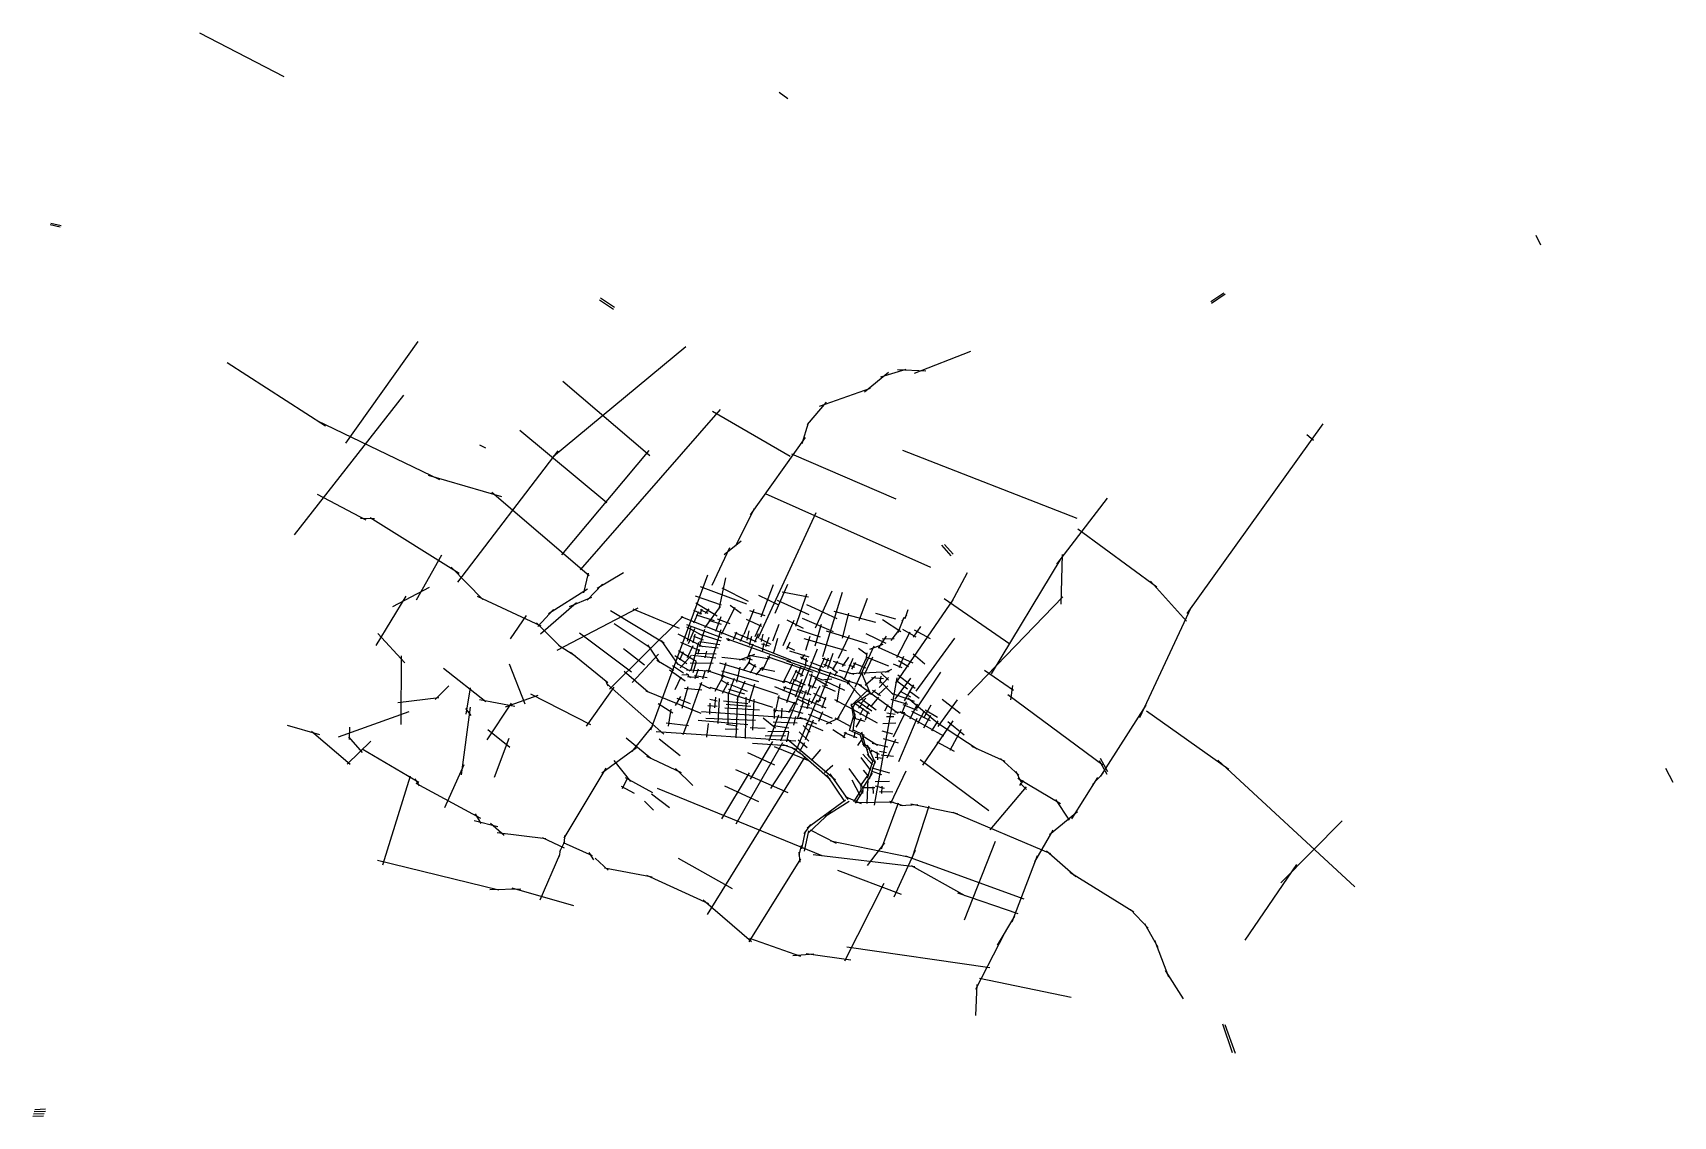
# Model space of a CAD drawing. Header units: inches. Extents: x 3127 to 14551, y -445 to 7097.
import ezdxf

# ---------------------------------------------------------------- set-up
doc = ezdxf.new("R2010")
doc.units = ezdxf.units.IN
doc.header["$MEASUREMENT"] = 0

msp = doc.modelspace()

# ---------------------------------------------------------------- linework, layer by layer
for points in [[(4288.73240978354, 7097.17285068972), (4875.01715478384, 6793.08963038805)], [(8386.28658965313, 6638.49226151673), (8323.95101439291, 6682.53497226895)], [(3246.61449276366, 5761.82495100643), (3317.11535267242, 5746.70093126907)], [(3324.34332720273, 5753.19719554424), (3252.84949744389, 5768.58927004585)], [(13629.8175450628, 5619.15652333932), (13596.8012972929, 5686.20761034764)], [(11422.2607606527, 5285.88447449296), (11332.3558003035, 5224.87017060896)], [(11336.5469791339, 5215.55980646923), (11430.187821594, 5280.53920354494)], [(7072.68097605267, 5237.4510929192), (7171.05289687299, 5173.04664456086)], [(7178.6949799125, 5183.99353493178), (7080.73605441385, 5249.08230395276)], [(5307.04879551529, 4239.54216116349), (5811.37864816541, 4949.30893052203)], [(6752.52154083512, 4151.00352727069), (7675.16138444751, 4913.9734897777)], [(4479.74972723256, 4801.46845722438), (5166.39558978533, 4361.4400422637)], [(9266.3747095062, 4727.11852308509), (9659.10088089301, 4879.87230557895)], [(8919.83770934038, 4598.59996591086), (9086.29656547832, 4733.92242952489)], [(9033.3324448689, 4702.17081491456), (9210.38399117289, 4756.60216888216)], [(9149.09692775656, 4752.82225500978), (9345.82082344242, 4744.50635228626)], [(4949.02307472509, 3601.83102769064), (5709.76405215784, 4573.80352396067)], [(6817.34101913939, 4671.86255563458), (7423.4677816637, 4153.51220044202)], [(8605.67434723408, 4497.01545291331), (8959.93925846874, 4622.79170155183)], [(6941.08056157787, 3358.64888487845), (7916.58928321395, 4474.94446660803)], [(7860.2632734713, 4462.63355795009), (8402.40135166687, 4149.58470851993)], [(8521.86087180406, 4371.42438117506), (8654.85528766661, 4526.49914993496)], [(5104.57350683687, 4398.71438504193), (5958.9315161492, 3987.0980486371)], [(8484.006297546, 4238.58123904111), (8528.66421982562, 4382.56158075522)], [(11167.4029229475, 3053.62728759556), (12113.6686879176, 4375.30653933318)], [(6239.0315734026, 4228.17559460164), (6279.53739651376, 4207.45861387984)], [(6518.29591051259, 4330.92765298438), (7123.84679698062, 3828.46685889996)], [(8126.22276887251, 3741.92393511364), (8507.39900182671, 4280.36580470067)], [(12045.605381294, 4259.3593660778), (12000.405215253, 4297.41627315931)], [(6086.27058533978, 3271.77131083224), (6784.67937607385, 4187.87334944545)], [(6812.39282522412, 3463.59987806591), (7419.94876235744, 4189.45321831363)], [(8409.95096754361, 4166.17456102606), (9138.28441609521, 3853.26053472218)], [(9183.65860012703, 4192.80878766543), (10397.2135059355, 3719.1950713726)], [(5879.31045591627, 4017.91399484895), (6391.52990430608, 3868.96338219227)], [(5108.361643379, 3886.06788817478), (5447.34099031906, 3706.81285808252)], [(6323.40332479766, 3899.40728419201), (7000.88540388172, 3318.12654439174)], [(8227.4337560042, 3890.22066585274), (9377.90257177723, 3377.43022788191)], [(8023.02387742014, 3524.99413960705), (8153.53515430741, 3787.86076620524)], [(10258.6691666288, 3397.79763792919), (10611.3262061948, 3858.70273783136)], [(5409.47623541896, 3717.62222027353), (5505.94116796282, 3716.72143582223)], [(5475.46501404772, 3723.57677175245), (6097.34431084385, 3336.36603366044)], [(8178.0139723504, 2882.60082229735), (8582.20073364006, 3758.04943669279)], [(7941.13199818152, 3464.9443699336), (8059.1568515212, 3559.6523912444)], [(10404.2757905508, 3645.22763126219), (10956.2972628627, 3239.85111608945)], [(5798.42244156843, 3149.96665848957), (5976.17149581033, 3462.36946336473)], [(7979.14249701027, 3510.97883509765), (7857.04793200162, 3248.58229658076)], [(9455.52365706385, 3531.41659426164), (9521.46264423327, 3455.83447449268)], [(9536.2970795826, 3468.58500384107), (9475.2873194524, 3535.09514776418)], [(9802.89079602819, 2635.76278035015), (10288.4977781257, 3438.49757407655)], [(10289.3325907757, 3120.06430287704), (10297.3071145032, 3465.51992944993)], [(6260.83979640342, 3151.46830740568), (6039.70767739002, 3378.04149093891)], [(6994.72383817824, 3336.59551983285), (6961.67573258135, 3198.91774947609)], [(7058.51185669348, 3232.03147721378), (7241.39195454051, 3340.88926758814)], [(7826.07118519928, 3320.89072582826), (7428.3610536941, 2243.12141590675)], [(9525.23494848661, 3132.4460039212), (9636.97633632956, 3339.42060730931)], [(5633.52269718176, 3102.8922828822), (5890.50929615318, 3237.69619995085)], [(6717.73576038322, 3055.70598154119), (6989.29112607375, 3226.73982318064)], [(6988.39027320605, 3148.53785094336), (7094.64322332473, 3259.80130183444)], [(7775.76113118729, 3243.19029357179), (8098.07463309687, 3122.48379403361)], [(7907.65456419191, 3083.88237574899), (7954.41050247362, 3303.09043621185)], [(7925.35615559758, 3232.34558641227), (8107.98468442072, 3139.92966069758)], [(8198.56627749253, 3030.42275229269), (8285.24104916854, 3255.5091420415)], [(8384.02904348669, 3256.1268593971), (8295.32738634729, 3054.37496174121)], [(8345.80796611399, 3205.68887217697), (8529.70170762643, 3171.10284721442)], [(8691.20982468856, 3211.02109608702), (8576.50332484164, 2952.52203188128)], [(8630.15276340963, 2756.05210681062), (8765.59415017691, 3202.83033504189)], [(10910.6124352918, 3279.64181572783), (11162.419096785, 3002.42262190615)], [(5517.80148202289, 2832.64834176075), (5727.75110340904, 3175.64359995261)], [(6666.63925177106, 2966.01023533844), (6224.23864672281, 3173.34090086593)], [(6663.79456604636, 2912.92977631253), (6912.44630014317, 3130.56339771397)], [(6778.10937908507, 2800.18178551908), (7343.81537576966, 3095.02090716855)], [(6864.98789755837, 3103.55067256389), (7020.6306252279, 3168.5321410621)], [(7306.38959408106, 3086.39145871707), (7627.38818569333, 2952.63518700513)], [(7741.01151880593, 3178.51315037498), (7922.04101704442, 3115.02667159591)], [(7744.08218799348, 3129.71271091369), (7893.87586888002, 3039.43730722724)], [(7786.88040166904, 3086.00041018131), (7773.08978428948, 3047.03944648505)], [(7808.27944152892, 2954.38834866824), (7916.70153818838, 3103.58038282728)], [(7812.08378672489, 3054.16642642695), (7838.23825807971, 3086.95067758853)], [(7922.892976039, 2911.55731581758), (8018.0001324242, 3098.28488694975)], [(7982.80109827762, 3112.60789758363), (8061.26437838626, 3056.0669612414)], [(8081.52961621308, 2909.78443268653), (8151.15904602973, 3085.19106162683)], [(8180.04782351627, 3181.40570063918), (8315.60293877198, 3117.75602030983)], [(8311.19271141681, 3146.60437871622), (8532.58631218452, 3047.16950572428)], [(8515.99990295337, 3189.11638480755), (8438.81724045292, 2963.35265227799)], [(8514.67936651176, 3118.40057935166), (8725.42441753781, 3020.13603461442)], [(8936.93757121716, 3159.25885071307), (8880.20473765902, 3002.85065459737)], [(9136.70588075049, 2569.48476620241), (9535.81089417558, 3150.17970156793)], [(9473.26478003754, 3158.9943269197), (9930.64673572054, 2842.53566129474)], [(9640.07352876884, 2485.19003853683), (10301.1911634101, 3170.84370200321)], [(10836.5993013717, 2331.10728522668), (11193.8866576999, 3097.21383195445)], [(6562.2665054964, 3041.64949245977), (6451.2878620741, 2878.29221941037)], [(6801.57147247886, 2821.89880989325), (6635.84414905624, 2990.73824123364)], [(6644.24558997175, 2963.47308129392), (6753.58461419694, 3081.67444215761)], [(7653.61901186369, 3033.64913322331), (7142.31448170237, 2528.51190542858)], [(7149.29023086012, 3075.11216211854), (7524.95954018729, 2851.06486321957)], [(7176.21441233804, 2986.18314560968), (7426.85860525333, 2818.34013503396)], [(7640.99876645516, 3032.77211698273), (8433.23101498242, 2721.59388720525)], [(7679.86738624607, 2979.24774564207), (7923.6794306392, 2886.55484855814)], [(7727.43844567277, 3076.97289542496), (7784.02714277207, 3051.31562420527)], [(7730.76724771925, 2989.07313464428), (7766.43231415236, 3069.37075616716)], [(7745.98436059148, 3046.56428716914), (7871.52574272116, 3006.17794797434)], [(7774.51641373796, 3082.1993405524), (7828.7275290456, 3057.49238796454)], [(7834.91883294043, 3008.95975067052), (7920.990803441, 2980.45172845374)], [(7917.66200139455, 3031.76616844394), (7881.52139181193, 2930.5626639621)], [(7893.4097026377, 3017.51215733555), (7980.4327594373, 2985.20306548988)], [(8094.13057198402, 3014.23250282918), (8200.7969097532, 2966.86527622903)], [(8119.30729983232, 3076.30969063161), (8225.23286193484, 3040.78430909994)], [(8197.09329933146, 2983.14778118282), (8154.87109566797, 2892.85403909242)], [(8281.6061580808, 2865.35888073436), (8324.15414229064, 2979.92513964741)], [(8353.00018787163, 2832.93448233196), (8428.72112449957, 3009.46738637779)], [(8378.24054473286, 3010.9084878261), (8491.46134061611, 2952.5445194772)], [(8485.24043248579, 3021.957068862), (8701.5488025377, 2930.37477215844)], [(8574.67991826392, 2830.67819272569), (8619.05948035631, 2979.90659634509)], [(8705.35341564531, 3071.27369853743), (8996.38220632978, 2995.06856334766)], [(8808.18540211557, 3057.39080959849), (8763.53457949424, 2883.13739989914)], [(8995.29341345118, 3057.40515248426), (9135.54944018443, 3016.46609994118)], [(9043.62145719837, 3012.79206730058), (9171.2700982815, 2929.86426787401)], [(9154.82407474631, 2923.27007491408), (9195.30016433835, 3028.24155793836)], [(9180.13127556012, 3003.61292775175), (9214.26134228898, 3043.39768533744)], [(9201.62060164049, 3018.76900392623), (9223.53429974834, 3082.10626546864)], [(5530.72808438438, 2914.59467800352), (5717.04334519637, 2711.31889995857)], [(6934.23608912053, 2920.24480173186), (7295.53702963048, 2649.16502894183)], [(7503.54107673399, 2867.77883291226), (7619.06376937244, 2700.19481387397)], [(7618.27758268386, 2912.28665155927), (7790.86840028979, 2826.06418882086)], [(7678.48375661476, 2961.9147267544), (7787.35648064182, 2904.76729124223)], [(7710.59363567107, 2964.92248112613), (7684.50440079902, 2863.15991144659)], [(7694.538629165, 2846.1159017073), (7736.68300449898, 2949.382374185)], [(7726.6802557499, 2850.24675525985), (7740.8522453398, 2911.39216773279)], [(7727.32444927271, 2897.23220497542), (7794.96342960812, 2872.45220611928)], [(7764.77916541771, 2914.29183821529), (7918.80638593712, 2865.16509810261)], [(7804.4148162154, 2942.86558158367), (7767.28775599817, 2823.05643444912)], [(7769.79634657863, 2860.65344093271), (7911.78227872952, 2838.59654139025)], [(7919.07925393587, 2940.17885173035), (7827.20297789507, 2642.82388546666)], [(7954.71819898472, 2881.00430543676), (8402.81152437779, 2720.87853577719)], [(7970.7320437123, 2880.96462968956), (7966.54309127376, 2867.22778322767)], [(7974.20521183395, 2863.98361175587), (7980.08510733292, 2878.23581207111)], [(8007.75988001205, 2870.60945264466), (8030.64368614487, 2926.85589880717)], [(8012.79434147331, 2922.74031018304), (8163.82711366485, 2859.17725063885)], [(8075.03811733294, 2905.82067375326), (8053.98508534775, 2858.71996870557)], [(8101.58333780523, 2869.6948887781), (8116.68658823325, 2933.25794832229)], [(8131.78983866124, 2893.93118981416), (8116.22886120738, 2830.82541220325)], [(8177.55731697107, 2912.22267204379), (8154.21591776819, 2852.77525234831)], [(8188.7762505805, 2880.77860988416), (8265.98757962571, 2841.2979727015)], [(8211.03126810945, 2909.82182663873), (8200.58499165109, 2858.99617170593)], [(8252.36199581242, 2887.58558979948), (8228.74437971535, 2822.2383264894)], [(8285.01667317547, 2777.24366931949), (8316.25798271594, 2881.90529478643)], [(8450.92898958104, 2945.7972674362), (8611.37845382333, 2891.22227971248)], [(8497.86898315497, 2880.98950152965), (8790.60396907752, 2796.56881259221)], [(8539.04941243154, 2894.61293790984), (8507.59230007028, 2797.7727441793)], [(8652.16545486607, 2933.90389042811), (8937.17293158721, 2845.66630346282)], [(8811.96442966218, 2902.3745905473), (8736.29439624457, 2741.70732572512)], [(8929.63054932459, 2915.69303570638), (9067.26010435863, 2847.46131561764)], [(9016.16748046514, 2812.32257730681), (9073.58911483307, 2897.87891545012)], [(9042.35972736031, 2877.74800934437), (9124.96626088134, 2879.76108458756)], [(9104.81836835001, 2866.67601866989), (9165.56867080857, 2945.37271801725)], [(9143.66622498934, 2747.46865804281), (9238.08605407874, 2926.01837672706)], [(9182.95506417743, 2945.64615488964), (9276.10753728446, 2893.09433365375)], [(9260.26525261541, 2890.56168737333), (9312.22778558295, 2964.64084831901)], [(9264.06732056249, 2939.94777759558), (9375.59692425915, 2880.43120470084)], [(9545.5446596446, 2882.95043013814), (9277.57247809656, 2514.44010019413)], [(5691.34472548598, 2760.5330292253), (5689.19419880372, 2282.44658645253)], [(6787.62171558896, 2833.11714922723), (6901.26098944375, 2762.40754194698)], [(7132.60442641293, 2572.02396923061), (6871.7987471057, 2782.49664878562)], [(7240.87528695527, 2811.01363530601), (7387.52877558532, 2697.1202114096)], [(7301.27475912974, 2573.39571258127), (7483.68453810411, 2771.45385612862)], [(7408.82279408484, 2835.71741196917), (7491.06536965174, 2714.56484868337)], [(7597.21463796825, 2763.36334161015), (7683.00838223746, 2707.71975767155)], [(7623.8056713299, 2796.95002600629), (7747.72993883968, 2722.25729689697)], [(7655.41388585247, 2787.92671166649), (7630.8297785375, 2729.77665721401)], [(7636.34862423217, 2676.13825993143), (7714.6164628042, 2764.36590932586)], [(7638.34630732751, 2855.1392160471), (7769.79634657863, 2797.99172931034)], [(7724.27306972275, 2830.16128536725), (7683.83462171521, 2747.12596552196)], [(7763.77570239437, 2853.13402939108), (7707.0815820673, 2652.11530932129)], [(7720.63710698843, 2764.86724440831), (7882.69189773878, 2745.818048013)], [(7749.22595740124, 2779.44386799747), (7885.19124536787, 2772.92707539614)], [(7765.78262844108, 2807.01504365014), (7757.75505821014, 2770.92188874011)], [(7768.79288355529, 2830.07451090831), (7900.24278885059, 2816.5395906232)], [(7819.47546869368, 2792.93965269424), (7806.93251579141, 2745.31676415514)], [(7924.94759035646, 2751.2891930167), (8089.46355132811, 2732.8917783307)], [(8047.8342361096, 2732.09185510116), (8156.31071883067, 2770.48653093223)], [(8101.47202052153, 2745.68998653286), (8136.69690814076, 2732.09185510116)], [(8101.87241445781, 2735.69135596032), (8143.10146969583, 2844.07624090082)], [(8120.68557123095, 2748.0896537723), (8113.08022973445, 2703.69586106721)], [(8116.68283747038, 2765.68719645335), (8258.38277395247, 2738.09102319976)], [(8202.85594461262, 2844.47456332864), (8254.63294877394, 2829.49915629034)], [(8256.46238336343, 2761.52612039148), (8205.81127784197, 2655.88134132922)], [(8217.38988281938, 2849.92014726091), (8206.94360636105, 2789.11092178564)], [(8241.26697133348, 2755.20008817097), (8558.4693890546, 2645.75966928656)], [(8336.83654319815, 2168.39349550269), (8591.02252790859, 2808.62672298998)], [(8398.95547223656, 2854.36275368072), (8376.90272799091, 2804.3271356312)], [(8377.36219644238, 2824.06596870936), (8431.11558472415, 2798.81864789989)], [(8396.06992998774, 2795.15368201208), (8532.04178178939, 2754.18092368743)], [(8472.68904036708, 2753.10269724924), (8525.56689343051, 2722.3731669242)], [(8501.28619604051, 2770.35437148473), (8478.62422074025, 2736.39016184514)], [(8512.07767663867, 2742.85952047423), (8505.60278827976, 2686.25245318365)], [(8641.01979508842, 2745.64747012145), (8598.4471630083, 2653.48469634071)], [(8625.19144182431, 2742.92078508632), (8672.13063166334, 2727.10585820882)], [(8665.58099595871, 2743.46612209335), (8641.56566504171, 2680.75175159034)], [(8662.85191410387, 2671.48097124632), (8700.51238638343, 2778.91333489755)], [(8806.94389960586, 2750.01021740225), (8764.37126752571, 2685.65983587816)], [(8837.96900445805, 2742.46094192344), (8776.074987236, 2590.63591250814)], [(8853.97659060499, 2541.56178005151), (8985.94557469024, 2830.44035694477)], [(8876.61338221171, 2812.67822964945), (8938.61804693841, 2769.75709274136)], [(8931.32334898098, 2743.8424179466), (8879.84935287718, 2631.99997549151)], [(8974.28083612264, 2750.32104822684), (8917.94973605897, 2628.44114695844)], [(8934.56534765818, 2779.87999417423), (8927.67600000225, 2732.90965571332)], [(8928.48656664946, 2752.75057940345), (9086.13233564698, 2691.20325878125)], [(8955.72366891534, 2805.27673711872), (9049.41156342198, 2841.51239884384)], [(9015.02711459709, 2820.28149584828), (9255.19569473015, 2710.74564554887)], [(9190.42537821064, 2756.31458162033), (9161.00479613157, 2676.07218020768)], [(9257.80461821737, 2772.98798143609), (9340.01611603479, 2704.81004716901)], [(5987.4061022503, 2674.85738900708), (6282.5474704651, 2443.08603632122)], [(6555.27669097792, 2423.53166299906), (6447.52437340224, 2701.49340850718)], [(7246.2891112896, 2652.48520210051), (7413.48566211041, 2508.95871027202)], [(7473.40061609569, 2730.86369428202), (7592.10127653091, 2661.19630255174)], [(7560.22126565615, 2661.54503957446), (7671.23942604443, 2585.471961383)], [(7581.22473398913, 2692.27410887817), (7659.23752068603, 2642.43309305387)], [(7608.99511436152, 2709.53638660422), (7702.13030716823, 2655.28339666616)], [(7648.18469228939, 2628.64768451361), (7695.8700160278, 2631.07854752962)], [(7680.2992597993, 2635.94027356162), (7708.03454374772, 2606.76986614498)], [(7680.55457958605, 2661.39136579828), (7848.10450585149, 2655.05380804456)], [(7704.58223443819, 2710.22622818543), (7864.12830065226, 2708.22104152941)], [(7725.65428814935, 2643.5541944756), (7748.7332679072, 2720.7533940988)], [(7760.50396552586, 2667.54098052376), (7737.62524971407, 2600.46171130708)], [(7794.06271069625, 2598.94305582641), (7813.03246181918, 2660.73200284934)], [(7817.61080372438, 2661.37733026006), (8314.88868635704, 2492.20365845651)], [(7910.13569382991, 2712.18305882655), (8363.46267298379, 2576.8058873482)], [(7952.76244406003, 2710.1780770689), (7922.22426860174, 2608.20266920936)], [(7924.23347189731, 2655.97856560494), (8180.19115624021, 2582.10655690954)], [(8050.80591194858, 2681.27168119971), (8027.09867941015, 2576.88738567416)], [(8119.48479128952, 2718.89373650881), (8074.25286833508, 2659.70197875229)], [(8109.87801593481, 2716.0941076546), (8165.91749418538, 2684.49852315166)], [(8158.31215268889, 2700.49627059822), (8122.28674510869, 2638.90489682685)], [(8209.61013084944, 2681.81809392317), (8162.12466918968, 2628.67939253609)], [(8189.34971543203, 2674.85943799076), (8293.81743638078, 2653.98352141814)], [(8416.53355637917, 2701.68888155046), (8350.16635256808, 2569.60575868885)], [(8376.75376912268, 2725.70491684069), (8814.70556754051, 2568.68740420247)], [(8444.59127197852, 2660.17703561901), (8397.64859928825, 2563.13640005976)], [(8409.94922611801, 2729.78889989152), (8763.91407632313, 2610.35456309703)], [(8477.00563260633, 2689.48713249819), (8433.83006539498, 2581.60583652219)], [(8435.4487874847, 2654.92543921687), (8492.64323278738, 2624.19590889182)], [(8475.91657181608, 2616.64832382456), (8501.81599129579, 2675.95093159829)], [(8552.7488058999, 2635.57207119393), (8528.34205608632, 2546.38846846255)], [(8533.9207800311, 2629.99806720938), (8630.8504053033, 2589.58678163825)], [(8543.86686546967, 2716.74435262616), (8633.37855343299, 2680.20641458331)], [(8555.37688506889, 2534.57366997867), (8615.67937323204, 2668.6820595364)], [(8597.81958000676, 2437.03656567322), (8684.33454239339, 2647.56113573998)], [(8632.8326834797, 2702.0200997627), (8705.42454618399, 2670.39029723227)], [(8696.06049876925, 2670.21459688152), (8731.29476329565, 2643.16724390721)], [(8731.07735300507, 2723.28844793505), (8697.13469046383, 2665.70667910684)], [(8701.0581223809, 2723.83378494207), (8783.47443864215, 2694.38533043975)], [(8727.6424579517, 2650.68040604862), (8710.24012384069, 2619.12513529963)], [(8740.95525493289, 2662.20558068901), (8845.96656858604, 2633.02185487843)], [(8810.95520653873, 2698.00142806674), (8850.26534470168, 2680.99491472883)], [(8817.80128646584, 2636.49611161002), (9090.52729203904, 2650.08568853485)], [(8856.34425966622, 2713.79315020405), (8829.59716777803, 2666.82281174314)], [(8841.35580937317, 2711.04413124678), (8926.86543335504, 2677.43608619575)], [(8896.11333045739, 2645.89715609164), (8961.44786887709, 2493.57878263025)], [(9036.32046331754, 2638.29107254024), (9087.42795630667, 2589.75479830019)], [(9065.14373640966, 2645.56911380412), (9110.34726073095, 2667.80437737611)], [(9118.46417949165, 2705.46792460478), (9178.89566710635, 2679.25010267423)], [(9155.83624489774, 2727.71333064601), (9225.01437756771, 2686.00314309412)], [(9281.92537236216, 2390.31451281), (9450.35445065299, 2645.45493418842)], [(9754.71934663077, 2659.88157217204), (9958.11424199125, 2522.11969103512)], [(5928.90987432032, 2457.13622477782), (6024.01502136828, 2551.2892788583)], [(6145.94495467815, 2353.30597443995), (6175.72373461121, 2538.09177496106)], [(7173.53730534008, 2541.83700978462), (6980.56283296534, 2270.72645101477)], [(7134.21886191651, 2548.36476444865), (7118.61220552912, 2587.07979887845)], [(7521.55773222071, 2215.05981600974), (7123.36897658225, 2567.63284352582)], [(7397.17989031537, 2517.24126578611), (7778.38612937252, 2361.95770558897)], [(7600.77397797536, 2526.51378776626), (7642.61146053314, 2613.0687493317)], [(7649.2069091271, 2395.03644693029), (7692.24878843332, 2545.55601761706)], [(7665.34751340008, 2535.40192040762), (7785.50641685655, 2523.45588451889)], [(7685.65173236956, 2616.49331820899), (7763.01858411805, 2608.22838395458)], [(7784.25084898606, 2574.08089272461), (7713.28775505774, 2380.12291919919)], [(7734.49791721598, 2622.44561580587), (7822.89670025371, 2608.04085072306)], [(7770.79230807623, 2567.84865273215), (7845.27415339919, 2532.10413239567)], [(7843.09978258156, 2541.64215143644), (8277.4907674783, 2402.52456024618)], [(7880.19321988875, 2513.46903560253), (7941.73895198727, 2626.74689357619)], [(7921.08872514308, 2591.14528985154), (7973.3215809488, 2560.39844561438)], [(7970.08239534375, 2576.17643956102), (7928.78194165538, 2498.90475714006)], [(8011.78766351036, 2602.47309613875), (7970.08239534375, 2491.21804608077)], [(7971.70192116837, 2528.03336528959), (8083.05108637986, 2496.47737739632)], [(7985.06387993431, 2560.80301744244), (8102.48660187767, 2514.68275108669)], [(8086.47379145387, 2583.03254386013), (8030.6647172081, 2454.2625251635)], [(8116.80326374964, 2435.76271251797), (8155.17303207895, 2564.42008833668)], [(8293.54322882387, 2547.30584968167), (8648.94797010333, 2398.41117427951)], [(8367.97216159917, 2546.42381343106), (8351.78507465779, 2514.61605666784)], [(8352.86422271762, 2544.8064481615), (8488.83607451926, 2498.98169647733)], [(8356.10166689704, 2588.4747981939), (8482.9007601903, 2544.8064481615)], [(8378.16512760805, 2434.39322304937), (8432.18803499313, 2596.40882158364)], [(8421.41986270711, 2596.70105788131), (8506.67202360914, 2558.9630300958)], [(8481.82161213047, 2596.02238326117), (8435.4185134701, 2473.10421073639)], [(8465.34665413887, 2524.14736528705), (8546.61309366903, 2489.87293951798)], [(8486.99056523177, 2446.62186501246), (8514.35157662816, 2522.10719223466)], [(8523.33585930238, 2488.2408215659), (8544.57120515418, 2556.38161800374)], [(8524.96931653196, 2560.46191288394), (8582.95838773967, 2537.61231277942)], [(8549.88014208398, 2429.0766226399), (8609.91110180656, 2550.66920517146)], [(8573.53245273756, 2603.89539816177), (8661.06842635953, 2554.0096632686)], [(8614.11436742483, 2593.07051491937), (8690.82135281997, 2599.34122458047)], [(8624.57363759741, 2553.56472646201), (8715.67846208948, 2514.32853303263)], [(8642.29157161273, 2586.35937621578), (8780.72178056356, 2521.87883300328)], [(8748.20293439867, 2565.59051904056), (8726.03445232732, 2438.59830103581)], [(8733.42399100304, 2322.92707644752), (8853.13400851758, 2534.58079019697)], [(8747.07154357032, 2618.94129023874), (8805.33897496524, 2584.8052733174)], [(8785.68243236979, 2593.45618487296), (8898.2658664769, 2555.07129293896)], [(8800.91173522137, 2563.76523315184), (8816.18350206682, 2590.34495682527)], [(8800.91481620513, 2577.40372956208), (8897.96379611009, 2469.6080298794)], [(8824.29171369947, 2413.02134997646), (8943.83991258734, 2522.28314870837)], [(8876.26938367428, 2565.12504117255), (9154.263603609, 2361.35878765866)], [(8924.9974194903, 2556.89166126684), (8995.83941736029, 2619.584414992)], [(8964.46656320777, 2491.16543842473), (8996.85145355589, 2523.01735078631)], [(8967.50253783879, 2608.46150707302), (9050.48883610035, 2601.38329294277)], [(8975.59882740374, 2522.00617733913), (9031.26041629526, 2484.08722429447)], [(9145.04784528338, 2606.1023072613), (8987.36054998267, 1719.69972365149)], [(9013.04389872996, 2485.09839774165), (9082.36777532857, 2551.83579403094)], [(9022.15209053468, 2540.20729938837), (9085.40388391542, 2609.4726805202)], [(9022.65817561041, 2587.22686468224), (9118.80081045919, 2491.16543842473)], [(9027.21227151278, 2569.025742633), (9035.81451219762, 2617.56206809764)], [(9133.6652176659, 2458.38374849274), (9242.1844322925, 2604.59666282701)], [(9144.03339788306, 2585.41540943337), (9219.11027494405, 2530.77198565466)], [(9151.7516641331, 2626.77501587723), (9272.6027172948, 2534.77590466811)], [(9198.10104651094, 2446.9337203289), (9261.85169135331, 2558.80725611136)], [(9229.94971172459, 2517.02822270775), (9300.63672271455, 2465.61568762377)], [(9949.3136127418, 2554.36183233898), (9935.62346222479, 2454.70433726998)], [(5668.89761531577, 2436.21333525429), (5955.08564465004, 2469.34125220398)], [(6113.03147467709, 1932.05690472363), (6174.15645155515, 2403.41735366112)], [(6238.12825745094, 2455.90744926359), (6483.91494453893, 2410.53941604219)], [(6290.79379054482, 2175.91080683605), (6461.23836805462, 2431.36154679314)], [(6420.09651805329, 2405.91434762547), (6647.3559100811, 2485.1921899697)], [(6592.65465043991, 2494.85755334633), (7011.90889595449, 2282.47132793049)], [(7481.57540376924, 2427.26445024675), (7583.53949050274, 2362.80347482841)], [(7601.98025010529, 2413.55270266986), (7639.04421713282, 2476.26922460574)], [(7612.74078690977, 2466.1151273963), (7705.99828137716, 2427.29062601329)], [(7828.05895556416, 2414.04568814381), (7892.44200581743, 2409.49720049222)], [(7841.71601899443, 2429.64050294925), (7839.76495252332, 2354.91529744856)], [(7841.71601899443, 2458.23104798383), (7893.74271679815, 2446.53493687974)], [(7876.18365438152, 2398.45087333836), (7884.63800784465, 2471.22672698837)], [(7907.39978022841, 2462.77953563542), (7896.99436029419, 2289.93679997669)], [(7936.66082092971, 2446.80903967183), (8105.74762228085, 2429.26487301571)], [(7956.17081586164, 2422.76703351344), (8127.20868368389, 2409.12151933408)], [(7969.18154247603, 2280.83982467352), (7972.43318597207, 2505.01554362476)], [(8034.68821412028, 2473.61189766826), (8022.59441507162, 2188.31371486132)], [(8093.39126983131, 2472.8004489055), (8087.54235700416, 2185.32148154097)], [(8149.32010057726, 2457.20558287546), (8138.91869931753, 2243.15230433576)], [(8298.43194635649, 2368.93720993034), (8325.6971793439, 2483.3545077297)], [(8312.48377757875, 2471.12724883059), (8452.52159028649, 2423.24921059846)], [(8393.03650051722, 2364.63982522902), (8433.5192879001, 2440.17161315621)], [(8445.08583685401, 2462.87240582081), (8535.96588348554, 2418.29630479259)], [(8446.25004685746, 2104.75155008673), (8589.71391353465, 2452.61135166317)], [(8493.83061714715, 2444.71180242389), (8450.45612554788, 2320.06372420079)], [(8473.63945688701, 2409.67843309891), (8552.65838572357, 2396.2305433957)], [(8518.816859824, 2390.45783921857), (8539.22784157947, 2462.16499420452)], [(8563.35649911742, 2499.25759213014), (8649.93174162161, 2458.04669067702)], [(8580.3611184085, 2436.41357218463), (8615.27804160502, 2454.48028090432)], [(8646.66469320666, 2469.47151634157), (8621.34557032515, 2396.4343148229)], [(8710.27012994364, 2456.81033392316), (8836.38457505743, 2388.39205387015)], [(8826.57699993337, 2425.78933566932), (8841.86805641648, 2322.546170381)], [(8836.9758560326, 2394.59545441729), (8854.56117378932, 2430.65966743279)], [(8857.13071426642, 2329.03048659096), (8838.85070164397, 2409.11342584853)], [(8845.4098482116, 2422.99098742991), (8958.49615245481, 2501.49708007022)], [(8851.02607978505, 2429.78577589232), (8953.84212551313, 2358.8038586807)], [(8868.4118033748, 2445.95891634208), (8971.22784910287, 2376.47444763002)], [(8878.6035637813, 2394.74405695884), (8904.38255698176, 2425.89224587476)], [(8890.91812201601, 2426.90234360551), (8929.58647786087, 2465.83759255655)], [(8900.51029618669, 2458.35004271117), (8999.42943324943, 2384.97204398155)], [(8936.18112271992, 2393.05861420643), (8952.96739402969, 2424.80582350185)], [(8962.25977508246, 2404.43969406937), (9018.6137815908, 2472.12710164293)], [(9082.38840452436, 2419.04428628579), (9059.50995662421, 2374.0404599139)], [(9103.670634912, 2457.83298167896), (9218.01732943512, 2422.51936261084)], [(9107.80678866609, 2499.59680137874), (9264.22123579597, 2443.98415709374)], [(9167.68195777378, 2513.21716428339), (9240.17000472007, 2474.74042665584)], [(9209.18133585004, 2440.17617214491), (9177.99588588518, 2356.56590747838)], [(9186.31199694541, 2421.48073278233), (9285.06596648609, 2380.97386212242)], [(9221.30889176452, 2466.51227165852), (9441.71764936744, 2282.02756928951)], [(9237.76804296975, 2321.77155209993), (9287.66484328703, 2425.63525209641)], [(9333.41571107559, 2327.90661904126), (9383.83212600607, 2418.26808004237)], [(9432.37744608807, 2268.72131558334), (9566.31156200517, 2454.20720260407)], [(9460.35103743448, 2457.59509467345), (9584.96062290278, 2361.04078539118)], [(9918.02206977006, 2489.87754973126), (10579.5092885098, 2002.31220109695)], [(10564.903014162, 1922.65043043526), (10880.6241484613, 2416.56901154847)], [(5256.60023118879, 2196.8567986506), (5749.15777875046, 2372.31588157316)], [(6178.8583007234, 2343.91005241754), (6142.81025461014, 2394.0214828633)], [(7538.69791479834, 2293.38493216633), (7694.42490067659, 2274.49125363249)], [(7570.56225284253, 2389.10653448015), (7552.04594215934, 2269.30471246226)], [(7655.86397739677, 2212.62357441157), (7724.08713904908, 2391.18773843078)], [(7761.72483883979, 2312.029505509), (8107.70270742645, 2281.48960862374)], [(7784.39860225195, 2371.69601278469), (8513.3386027418, 2322.58689393168)], [(7813.75167059936, 2326.97453636421), (8159.7294052302, 2311.37972155877)], [(7821.55566857214, 2194.41845684415), (7831.96095455054, 2289.93679997669)], [(7947.06610690814, 2398.72497613045), (8187.68973495075, 2383.130161325)], [(7957.47541156105, 2285.3883123251), (8032.91423723893, 2273.04241727079)], [(8214.26054098408, 2327.26339183882), (8299.4375526729, 2258.78046635063)], [(8320.73170512824, 2347.87473339346), (8252.19093423442, 2165.6968793031)], [(8284.13229687323, 2301.3329398697), (8449.82800672311, 2292.68950710458)], [(8285.2197501937, 2381.14951124858), (8402.95057051559, 2372.4819517006)], [(8290.0426954203, 2393.24563519203), (8290.0426954203, 2323.25409424321)], [(8341.81313574658, 2326.25483084583), (8345.53094548493, 2395.59551212799)], [(8397.99353551641, 2385.68970051625), (8490.52592714768, 2360.09968718593)], [(8439.84642299308, 2337.90151021858), (8425.87201823294, 2277.39717351522)], [(8467.13389264606, 2332.74334747235), (8585.41795049119, 2286.57764490345)], [(8562.06449526479, 2312.44929104089), (8504.98136724584, 2174.13971656572)], [(8509.5731047327, 2292.10570042893), (8629.7208898564, 2239.13158365613)], [(8527.94152819421, 2353.00267363038), (8689.37195088263, 2289.59149500164)], [(8552.05196774111, 2390.90477378426), (8693.80428094757, 2325.03922005176)], [(8601.60075084644, 2304.80596721108), (8629.60649158887, 2372.39353805471)], [(8655.72291949176, 2287.03805153685), (8744.31808175682, 2329.59585241348)], [(8712.79854598496, 2327.46798285949), (8823.96847831362, 2267.03587283093)], [(8843.25811592699, 2342.91701247594), (8813.43553244183, 2238.17066153375)], [(8839.78035501228, 2238.0433171979), (8854.31844584935, 2355.72479967682)], [(8841.43390561437, 2385.45949719955), (9006.59901647403, 2292.61389960671)], [(8846.27292553897, 2325.51099854459), (8921.37873705637, 2304.82620092494)], [(8895.86202934515, 2325.0299484006), (8858.30912358643, 2263.45670813481)], [(8889.0949833499, 2348.32125816242), (8911.8763132829, 2395.34307733834)], [(8943.52538432958, 2373.13404075747), (8924.26749424479, 2312.52284955508)], [(9046.00225392962, 2288.83490777698), (9136.81786781331, 2292.46447747168)], [(9072.37909194027, 2338.3231398358), (9123.14057705473, 2336.53729688295)], [(9074.1664644033, 2362.61092158687), (9132.43496744477, 2353.68160437349)], [(9200.93916840063, 2361.01133125075), (9118.85291927188, 2193.20043849425)], [(9130.62187546492, 2369.2715016181), (9199.66538253907, 2364.37094734531)], [(9283.84924580244, 2323.51841313822), (9156.45619241771, 2022.50539630665)], [(9166.08681190779, 2372.66420879913), (9469.59305110015, 2202.0731525334)], [(9247.12365116805, 2375.78066175522), (9377.59500922193, 2309.73049459294)], [(9291.31527324955, 2289.99637417725), (9336.53420248974, 2378.28052429672)], [(9324.42660599196, 1998.12822764243), (9537.5702698729, 2307.35690067086)], [(9332.37607998174, 2258.83727442323), (9382.27288029899, 2346.60210962843)], [(9341.73182213583, 2383.47372466392), (9427.49180953921, 2333.61913432273)], [(9429.85331663286, 2307.56010862754), (9386.50253521316, 2237.34558702951)], [(9428.6131536813, 2292.80455753834), (9703.50308151843, 2112.21497314925)], [(9498.68423582581, 2303.43596549655), (9613.0642853473, 2210.0945138526)], [(10883.6112292193, 2376.57915069618), (11456.9560563546, 1970.66662139217)], [(4899.4993413575, 2277.36438977631), (5122.90830738837, 2212.97389939664)], [(5067.0560993696, 2236.15446159043), (5337.7246775532, 2005.20741503994)], [(5325.24669322206, 2195.6110677964), (5420.97393108305, 2086.22545922549)], [(5331.55467263324, 2263.18890596754), (5331.06439434391, 2177.11591658875)], [(6296.67123596097, 2247.3587141616), (6448.43487108874, 2123.10665325969)], [(6442.16573886442, 2184.17994150701), (6340.29086670489, 1913.265163128)], [(7259.24960447269, 2189.51723665166), (7430.5486861376, 2046.56809720023)], [(7301.75967918639, 2094.70999330604), (7444.02758833158, 2272.15807591354)], [(7468.59066458329, 2234.08831766987), (8440.15639675307, 2167.24012258796)], [(7490.24060368797, 2183.29047769056), (7636.51848020783, 2065.34139794274)], [(7948.8680805552, 2251.0508803078), (8040.08154321465, 2250.63852234175)], [(8122.66034788161, 2261.34625494212), (8228.01445446984, 2255.49819939007)], [(8227.56945324657, 2202.26544965198), (8369.30930856208, 2205.5898744518)], [(8245.53654508106, 2234.17980479128), (8393.26529705225, 2235.50959520105)], [(8284.7977893709, 2275.40253912516), (8392.5998045546, 2259.44536155552)], [(8377.73740668513, 2160.3192191799), (8392.95425164575, 2229.15938497308)], [(8383.70821930555, 2179.50098481946), (8716.91058769202, 1896.79645678207)], [(8456.46082898995, 2176.27854818242), (8519.96566490852, 2122.80837246015)], [(8465.02328479721, 2231.88755552137), (8530.66886862344, 2167.01038029259)], [(8492.85126617082, 2274.66367560936), (8541.37193838251, 2229.74872390468)], [(8698.25549878267, 2247.6275920453), (8784.94313021709, 2192.1555080409)], [(8773.44396103901, 2191.33294354167), (8792.29248214778, 2230.92960442534)], [(8774.89389879964, 2226.10071335684), (8866.23649486643, 2191.81583777099)], [(8808.98712767888, 2245.57824979093), (8893.85429956357, 2206.71481771795)], [(8836.49937519239, 2247.40978507988), (8917.11880812762, 2208.07073266966)], [(8846.42148253976, 2188.43562939041), (8854.63739464907, 2229.48092173741)], [(8872.19806453551, 2136.62897229516), (8906.70561875601, 2185.79208186819)], [(8885.94688770024, 2214.61559634744), (8914.80016689532, 2132.03038699253)], [(8925.56686566735, 2131.10311942714), (8899.78747059946, 2229.45059677892)], [(8902.0002867365, 2204.37088283466), (9010.25815356461, 2137.24971190168)], [(9039.64511273368, 2238.92852937322), (9113.20587786057, 2218.05855485328)], [(9048.13228537192, 2183.41649018702), (9152.59679138105, 2153.90318535115)], [(9078.25024143304, 2050.24674005412), (9136.69194934558, 2180.4505350824)], [(9592.10462056639, 2247.79012767589), (9513.65553977431, 2099.99949590631)], [(5316.09121501399, 2006.86903835704), (5480.25540801085, 2165.82166240935)], [(5419.9799789227, 2113.48570160438), (5816.38672033077, 1880.63996432474)], [(7090.07573184068, 1946.42745177895), (7332.27695753728, 2122.38868937744)], [(7401.03647827989, 2060.6706884145), (7641.62514385433, 1948.49082957155)], [(7826.90961465635, 959.290683399711), (8506.24028401173, 2056.66451551901)], [(8026.38027436487, 1590.68802732954), (8349.53729605256, 2156.56727393478)], [(8104.11563856527, 2086.66455642859), (8292.90158046159, 2001.22787893232)], [(8125.21515321886, 1901.36681733448), (8280.68601557549, 2164.33425392982)], [(8140.27754712274, 2151.77649396277), (8383.02008827485, 2136.36665115924)], [(8267.35995696843, 1837.01192804629), (8437.2672376972, 2095.54111231215)], [(8289.56996534296, 2127.71855695624), (8528.32866050463, 2031.18622302396)], [(8349.49215294232, 2143.73658934126), (8442.69981584588, 2109.56691786293)], [(8411.18362896945, 2124.97676066646), (8492.32133695972, 2067.35739298768)], [(8500.7001393422, 2153.46460039396), (8465.73673347727, 2094.29092491844)], [(8472.14209876725, 2083.76345165751), (8679.62144093652, 1901.44001727652)], [(8549.06515489481, 2031.34174088544), (8614.82339556294, 2106.98253474453)], [(8905.12520802987, 2148.38957516063), (8942.33652645585, 2105.26082498095)], [(8907.51323837525, 2074.69393273568), (8975.70786743858, 2000.9719608704)], [(8911.03667822347, 2153.1142241843), (8957.90835433087, 2114.24351821925)], [(8931.17318451038, 2124.59442031135), (8949.4923122313, 2055.86551433212)], [(8938.75294044591, 2074.5267868918), (8980.30938370008, 2021.34213704565)], [(8996.10277449602, 2011.60244678595), (8939.62847566424, 2138.12790630789)], [(8958.74048786456, 2081.72420064778), (8975.70331294081, 2104.32223678071)], [(8962.69848038236, 2104.88719280649), (9020.93764709995, 2074.37982353719)], [(8972.78374591455, 2151.30200056655), (9082.30227093419, 2126.15436281323)], [(9006.23639807806, 2090.76339461111), (9009.06353559077, 2036.52807715731)], [(9023.07558193544, 2095.21962677241), (9071.71641251477, 2087.24057696626)], [(9035.41733320092, 2070.9197560176), (9120.3572430941, 2060.40191297998)], [(9422.03163649229, 2161.6287758758), (9542.99909725873, 2096.40942037209)], [(9664.29006132262, 2132.11711022689), (9897.49655579126, 2027.22594736295)], [(5995.48363800088, 1703.4236217717), (6131.83913926175, 2004.09205077252)], [(6826.41893692955, 1491.48115499684), (7119.50756620834, 1979.10177496599)], [(7173.72537930682, 2031.48931893516), (7289.08531562789, 1885.78460377867)], [(7601.84790175833, 1975.41401413471), (7724.38773590189, 1856.82385861731)], [(7926.43476783411, 1626.1941484146), (8117.4416971723, 1944.63996963917)], [(8019.71717808343, 1967.9408583997), (8385.07349698997, 1808.16321106775)], [(8640.70285562598, 1947.23101195453), (8698.12663328694, 1999.73806289696)], [(8810.78280540253, 1975.07060446957), (8900.77727012951, 1850.52512910436)], [(8894.09796519423, 2051.23696264315), (8961.1745990109, 1960.75993896237)], [(8904.18189116826, 1833.78923528628), (8975.1845020625, 1943.67535934617)], [(8909.72083023543, 1964.45912287767), (8947.73092719674, 1920.89609060653)], [(8977.50783174837, 2032.07235724193), (8937.33367856732, 1908.90087910944)], [(8955.01316726324, 1903.36698398047), (8996.10277449602, 2030.26371934563)], [(8970.62799495543, 1956.74772156501), (9036.78328066441, 1934.14963420748)], [(8971.19342245799, 1979.34575769795), (9094.45701987948, 1946.57856432551)], [(8993.23156551961, 2055.17147233436), (9047.51273971942, 2047.82709522378)], [(9102.94164735722, 1734.65607514156), (9209.24228574664, 1959.50667809313)], [(9305.81960722079, 2038.14221527758), (9785.15504588923, 1682.66285808203)], [(9867.15141066493, 2045.06096725277), (9993.92304301573, 1928.39234863257)], [(9973.09800383067, 1958.1173647074), (10008.2031349498, 1883.21031190491)], [(10580.6789907017, 1943.25598361101), (10507.0659828063, 1864.00754418261)], [(10553.502303793, 2031.54610224986), (10606.6261911941, 1936.85715397574)], [(10613.221871023, 1951.83491217658), (10562.2230727029, 2045.46627083407)], [(11380.0451902064, 2033.40035479098), (12335.1832507878, 1151.75417945191)], [(14551.4872690839, 1879.17504293086), (14500.0866074123, 1976.51230829661)], [(5565.77293538587, 1304.69708313964), (5758.318749147, 1924.31487110493)], [(5787.6518580777, 1903.10917060866), (5817.6361262337, 1855.67412264862)], [(5793.89848572484, 1873.15021182191), (6243.79833926275, 1630.68613534115)], [(7225.64745761768, 1852.27572953787), (7315.34949679664, 1803.82909833392)], [(7233.6373862641, 1835.78043762867), (7268.415129367, 1909.13789529688)], [(7251.6531040601, 1913.0878235903), (7442.93022228067, 1807.55604597811)], [(7474.78317408045, 1838.0306315085), (8622.87414015018, 1370.37940650636)], [(7944.20280132492, 1855.87456447734), (8181.85100276567, 1746.02742233201)], [(8654.46815535615, 1930.63680535808), (8780.42359491545, 1745.87963938393)], [(8678.74818296707, 1938.76164035322), (8803.9438251337, 1760.89940691896)], [(8831.4647797753, 1895.76361533246), (8885.68500407849, 1790.20709624231)], [(8844.41522627216, 1742.81548673633), (8899.97956324069, 1830.99001622881)], [(8891.57477342975, 1853.8501173747), (8949.94066235001, 1937.3593671457)], [(8894.37632538145, 1870.64527804579), (8894.84329535867, 1811.39568772483)], [(8903.91063063932, 1844.25662210073), (8990.421172484, 1843.12671004916)], [(8906.98344311997, 1801.59852347285), (8910.25183109308, 1852.9170614304)], [(8943.49068977305, 1904.70640461355), (8935.57457078164, 1732.39630226302)], [(8976.85091242299, 1848.21131428121), (8979.11262243317, 1801.88527873917)], [(8992.68301644997, 1854.99068414141), (9056.57645819298, 1838.04215704171)], [(8993.24844395253, 1886.0630094365), (9092.76381835565, 1887.75787751385)], [(9040.17892666347, 1853.29586728866), (9038.48264415582, 1801.32032271339)], [(9794.25600407988, 1548.15102363728), (10047.5411359226, 1847.3685672927)], [(9986.1880322886, 1908.17932950574), (10283.970205475, 1732.17229712196)], [(10001.5182038702, 1858.33160325988), (10027.3801157212, 1891.21886707609)], [(10047.5411359226, 1828.86839607504), (10002.693800118, 1872.66101696777)], [(10364.3766486616, 1624.44692880417), (10545.2782190951, 1912.01133878824)], [(7387.56079102552, 1748.9097276778), (7448.74363681642, 1686.49153776605)], [(7436.50704086706, 1800.38864983308), (7561.44897071677, 1705.15265665195)], [(8520.12560815376, 1562.21903825191), (8786.2260250742, 1757.7376714235)], [(8644.13466969552, 1642.08335095059), (8812.596165294, 1748.49998216594)], [(8783.89305056952, 1779.95608210471), (8894.90638854838, 1732.55868421983)], [(8856.27178956935, 1739.88820619872), (9120.01806696606, 1743.46004577818)], [(8856.55537403343, 1734.88443437294), (8913.05338304478, 1822.59246150556)], [(9023.78152908976, 1815.44412090877), (9117.64276242329, 1814.31420885721)], [(9036.7070598047, 1415.47948388672), (9154.90752922016, 1737.67832607285)], [(9093.27030529882, 1748.26998374762), (9187.09617429672, 1717.35553264525)], [(9165.95218631197, 1718.90604982218), (9290.95064551634, 1725.99338192983)], [(9242.97021711361, 1729.10635161365), (9565.95657909077, 1661.43405529475)], [(9252.04733116887, 1351.28190532073), (9369.41205024356, 1715.05022110437)], [(10250.6500356143, 1759.75709851612), (10344.898535214, 1617.07704184674)], [(6200.07127595378, 1614.45833825167), (6366.2342236925, 1570.76816654306)], [(6208.81671540672, 1659.3968020441), (6247.54642301568, 1591.98913196775)], [(8526.4396155767, 1526.51621473336), (8687.24366086596, 1676.75143770962)], [(9534.55130763061, 1671.8936047466), (10214.7612629672, 1384.61584757968)], [(10208.3777324753, 1516.70301718406), (10402.2873504069, 1677.04433992699)], [(11819.2462605713, 1180.50290602675), (12245.6692855756, 1611.92487237778)], [(6313.76172093058, 1595.73400821917), (6408.71201505436, 1512.09854105335)], [(6359.98759604536, 1530.82292231044), (6699.83993304326, 1488.97325019439)], [(6673.87420543423, 1496.04885187045), (6826.5215470852, 1424.50664007093)], [(6829.91853264239, 1459.37665417184), (6831.5091240106, 1508.96380091791)], [(8481.83246255163, 1415.3345695158), (8507.876152446, 1540.43762456553)], [(8499.67269822766, 1521.45635197928), (8546.30258408579, 1586.59666793745)], [(8500.70790877956, 1400.33442099953), (8532.15363489639, 1541.37103908197)], [(8540.7241430094, 1548.03821543842), (8722.77035094035, 1455.35972411202)], [(10104.6199249689, 1326.21395469498), (10233.4522520354, 1545.93192308483)], [(6660.38686402381, 1061.21440564586), (6796.65033763857, 1376.77310641298)], [(6799.30467214764, 1410.02426973116), (6792.38558630037, 1362.57457153779)], [(6830.75481880642, 1465.9583483313), (6795.53060096628, 1396.19788151725)], [(6821.01368576748, 1460.67084349012), (7023.23218114517, 1370.26041177902)], [(6998.84016647146, 1390.70102176834), (7031.88746833344, 1338.81327614386)], [(8477.37776186529, 1440.04485170215), (8461.47573290198, 1372.09297155981)], [(8461.92086808107, 1392.10939070232), (8468.15356432324, 1324.49835899552)], [(8560.79419225445, 1377.59193151699), (9269.55187356809, 1294.50984361915)], [(8681.55428941656, 1472.19458384194), (9225.64825649262, 1361.25097930367)], [(8939.76149379028, 1300.16565327721), (9059.78938845795, 1458.83751534045)], [(9124.78501866126, 1081.9954030494), (9274.79530610351, 1405.99745332506)], [(9615.92303643274, 921.15663829301), (9831.7242497624, 1469.5331077125)], [(10187.6100263798, 1401.95834301688), (10390.8788693167, 1224.96800336399)], [(5526.64176219411, 1337.41817437922), (6371.55709202724, 1130.02762730361)], [(7043.69607544824, 1352.34614744528), (7132.86497047651, 1268.73526808366)], [(7107.71476587994, 1284.26953542129), (7440.26342988064, 1222.50302476968)], [(7620.96085164938, 1352.13341171448), (7997.11521498905, 1139.55616979486)], [(8473.5213078566, 1347.93924456614), (8113.66039237683, 768.581066154911)], [(8731.44439194299, 1268.74402748889), (9174.99862448519, 1101.50649159127)], [(9204.1959022177, 1366.72279022705), (10028.7621378827, 1069.38810890183)], [(9244.1898848252, 1300.84499381705), (9618.64046413152, 1091.30050387009)], [(10122.3518427757, 1368.65820898869), (9945.29855504606, 906.08943678574)], [(11569.8291029375, 781.236613868197), (11929.2044285816, 1306.44594193702)], [(6464.12310656853, 1144.41794705146), (6891.46466660834, 1021.66108076707)], [(7400.93761888711, 1233.01149370695), (7831.84963726683, 1035.23293398305)], [(8783.00117274153, 637.137840897252), (9056.38677675647, 1177.87257444928)], [(10349.0696514363, 1254.12109686853), (10795.8926738191, 977.456255582067)], [(6310.73793627886, 1132.21850310584), (6525.93500887492, 1139.0807031314)], [(7795.12725757202, 1062.38458022678), (8131.59654041764, 771.505273217)], [(9567.01067741285, 1109.40091837136), (9987.29531106993, 965.50263845372)], [(9846.3553059363, 746.850518488434), (9966.08863176292, 946.807045417365)], [(10771.0263215982, 994.941821304877), (10894.9003556767, 863.46898823302)], [(9694.36582130144, 439.556905649508), (9900.23528246492, 839.992655244692)], [(10869.7317991332, 896.713594803412), (10961.2360798708, 731.100595618249)], [(8117.7757829793, 794.172513773803), (8473.98332146861, 669.421730243644)], [(8421.10305720047, 673.824740053795), (8566.05503904604, 686.15506283212)], [(8513.51596024321, 687.430503949712), (8823.43010988607, 642.946914534747)], [(8795.52322853639, 734.408628548612), (9792.82294475217, 589.469413695813)], [(10938.772627091, 781.150761451914), (11035.6296483105, 526.479096315393)], [(9700.94010487638, 471.234756847283), (9691.46849094075, 256.337962950194)], [(9720.01742252018, 515.653598377888), (10357.6081291524, 383.402663752706)], [(11013.2542045023, 568.708137760215), (11137.5623893829, 371.639243534657)], [(11411.9859716528, 197.021004414051), (11480.5231557441, -0.324019438256073)], [(11502.5354718537, -8.24841327233662), (11430.7188155641, 191.304325221437)], [(3126.84251303309, -444.72776212417), (3200.9946522423, -441.492165845953)], [(3130.51382984304, -427.679045697343), (3205.70235350252, -424.968972616032)], [(3215.89810566315, -411.681362563879), (3136.86126720243, -415.494016737346)], [(3215.36377211371, -396.250405920804), (3141.47991287232, -399.820909412247)]]:
    msp.add_lwpolyline(points)

doc.saveas('drawing.dxf')
